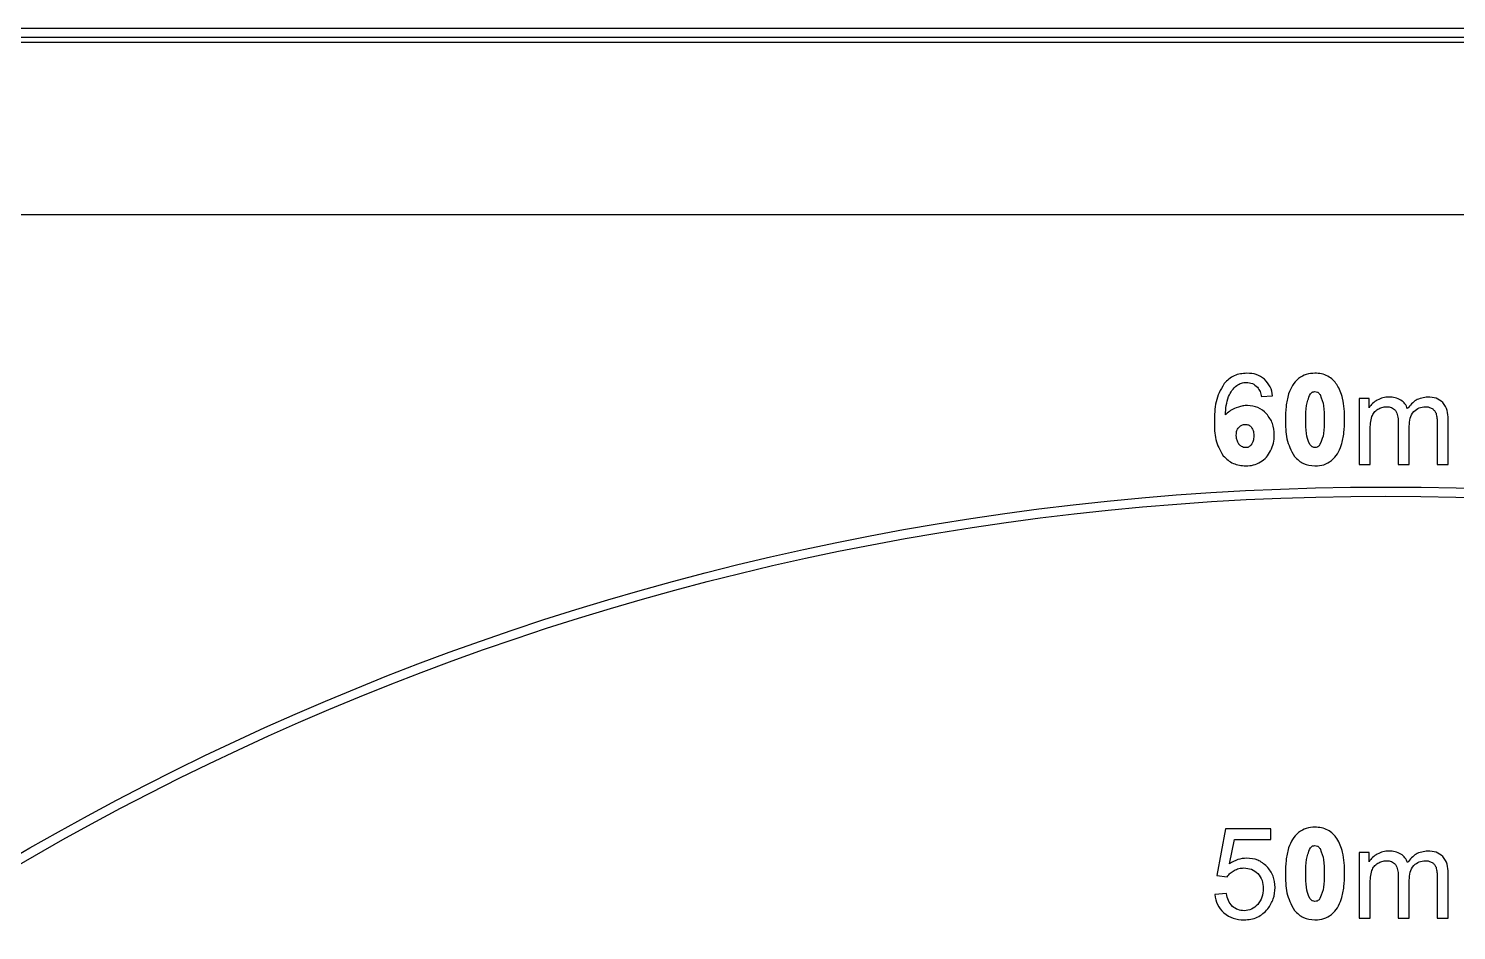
# Model space of a CAD drawing. Header units: millimetres. Extents: x -130 to 130, y -130 to 130.
# Drawn here: x -14.95 to 0.78, y 25.12 to 35.05 of the extents above; entities that cross this region are included whole.
import ezdxf

# ---------------------------------------------------------------- set-up
doc = ezdxf.new("R2010")
doc.units = ezdxf.units.MM
doc.header["$MEASUREMENT"] = 0

msp = doc.modelspace()

# ---------------------------------------------------------------- linework, layer by layer
at = {"color": 5}
for p, q in [((-1.368, 30.996), (-1.246, 31.005)), ((-0.185, 30.974), (-0.295, 30.974)), ((-0.295, 30.974), (-0.295, 30.25)), ((-0.185, 30.873), (-0.185, 30.974)), ((-1.762, 30.799), (-1.765, 30.795)), ((0.136, 30.721), (0.136, 30.25)), ((0.259, 30.25), (0.259, 30.671)), ((0.565, 30.706), (0.565, 30.25)), ((0.687, 30.25), (0.687, 30.747)), ((-0.172, 30.25), (-0.172, 30.626)), ((-0.781, 30.233), (-0.78, 30.233)), ((-0.78, 30.233), (-0.778, 30.233)), ((-0.295, 30.25), (-0.172, 30.25)), ((0.136, 30.25), (0.259, 30.25)), ((0.565, 30.25), (0.687, 30.25)), ((-1.764, 26.236), (-1.861, 25.723)), ((-1.267, 26.236), (-1.764, 26.236)), ((-1.72, 25.85), (-1.666, 26.119)), ((-1.666, 26.119), (-1.267, 26.119)), ((-1.267, 26.119), (-1.267, 26.236)), ((-0.185, 25.974), (-0.295, 25.974)), ((-0.295, 25.974), (-0.295, 25.25)), ((-0.185, 25.873), (-0.185, 25.974)), ((-1.861, 25.723), (-1.746, 25.708)), ((0.136, 25.721), (0.136, 25.25)), ((0.259, 25.25), (0.259, 25.671)), ((0.565, 25.706), (0.565, 25.25)), ((0.687, 25.25), (0.687, 25.747)), ((-1.754, 25.523), (-1.883, 25.512)), ((-0.172, 25.25), (-0.172, 25.626)), ((-0.781, 25.233), (-0.78, 25.233)), ((-0.78, 25.233), (-0.778, 25.233)), ((-0.295, 25.25), (-0.172, 25.25)), ((0.136, 25.25), (0.259, 25.25)), ((0.565, 25.25), (0.687, 25.25))]:
    msp.add_line(p, q, dxfattribs=at)
for points in [[(-35.05, -35.05), (35.05, -35.05), (35.05, 35.05), (-35.05, 35.05)], [(33.05, -34.9), (33.05, -33), (33, -33), (33, 33), (-33, 33), (-33, 33.05), (-34.9, 33.05), (-34.9, 33.95), (-33, 33.95), (-33, 34.05), (-34.9, 34.05), (-34.9, 34.9), (34.9, 34.9), (34.9, -34.9), (34.05, -34.9), (34.05, -33), (33.95, -33), (33.95, -34.9)]]:
    msp.add_lwpolyline(points, close=True, dxfattribs=at)
msp.add_lwpolyline([(34.95, -34.95), (34.95, 34.95), (-34.95, 34.95)], dxfattribs=at)
for radius in [30, 29.9]:
    msp.add_circle((0, 0), radius, dxfattribs=at)
for points, knots in [([(-1.781, 31.139), (-1.822, 31.065), (-1.852, 31.011), (-1.886, 30.868), (-1.887, 30.793), (-1.888, 30.718)], [-0.04567124, -0.04567124, -0.04567124, -0.04567124, -0.02248211, -0.02248211, 0, 0, 0, 0]), ([(-1.529, 31.254), (-1.578, 31.25), (-1.627, 31.245), (-1.711, 31.208), (-1.745, 31.175), (-1.781, 31.139)], [-0.03036816, -0.03036816, -0.03036816, -0.03036816, -0.01518973, -0.01518973, 0, 0, 0, 0]), ([(-1.64, 31.12), (-1.624, 31.13), (-1.608, 31.14), (-1.574, 31.151), (-1.555, 31.152), (-1.537, 31.153)], [-0.01113869, -0.01113869, -0.01113869, -0.01113869, -0.00556782, -0.00556782, 0, 0, 0, 0]), ([(-1.537, 31.153), (-1.514, 31.151), (-1.49, 31.149), (-1.449, 31.131), (-1.432, 31.116), (-1.414, 31.101)], [-0.01409651, -0.01409651, -0.01409651, -0.01409651, -0.0070483, -0.0070483, 0, 0, 0, 0]), ([(-1.336, 31.188), (-1.367, 31.21), (-1.394, 31.228), (-1.459, 31.25), (-1.494, 31.252), (-1.529, 31.254)], [-0.02126498, -0.02126498, -0.02126498, -0.02126498, -0.0106124, -0.0106124, 0, 0, 0, 0]), ([(-1.246, 31.005), (-1.252, 31.04), (-1.259, 31.075), (-1.289, 31.136), (-1.311, 31.16), (-1.336, 31.188)], [-0.02262323, -0.02262323, -0.02262323, -0.02262323, -0.01133095, -0.01133095, 0, 0, 0, 0]), ([(-0.961, 31.195), (-0.987, 31.17), (-1.009, 31.148), (-1.045, 31.092), (-1.057, 31.06), (-1.07, 31.028)], [-0.02044208, -0.02044208, -0.02044208, -0.02044208, -0.01019213, -0.01019213, 0, 0, 0, 0]), ([(-0.78, 31.254), (-0.813, 31.252), (-0.845, 31.25), (-0.906, 31.231), (-0.932, 31.215), (-0.961, 31.195)], [-0.02104607, -0.02104607, -0.02104607, -0.02104607, -0.01054111, -0.01054111, 0, 0, 0, 0]), ([(-0.638, 31.221), (-0.662, 31.232), (-0.683, 31.241), (-0.731, 31.252), (-0.755, 31.253), (-0.78, 31.254)], [-0.01477876, -0.01477876, -0.01477876, -0.01477876, -0.00737827, -0.00737827, 0, 0, 0, 0]), ([(-0.538, 31.128), (-0.552, 31.147), (-0.566, 31.166), (-0.599, 31.197), (-0.618, 31.209), (-0.638, 31.221)], [-0.01438048, -0.01438048, -0.01438048, -0.01438048, -0.00719208, -0.00719208, 0, 0, 0, 0]), ([(-1.765, 30.795), (-1.764, 30.829), (-1.763, 30.864), (-1.751, 30.931), (-1.741, 30.963), (-1.731, 30.997)], [-0.02113115, -0.02113115, -0.02113115, -0.02113115, -0.01054852, -0.01054852, 0, 0, 0, 0]), ([(-1.731, 30.997), (-1.72, 31.021), (-1.709, 31.044), (-1.679, 31.086), (-1.661, 31.102), (-1.64, 31.12)], [-0.0169227, -0.0169227, -0.0169227, -0.0169227, -0.00848287, -0.00848287, 0, 0, 0, 0]), ([(-1.414, 31.101), (-1.401, 31.083), (-1.392, 31.069), (-1.377, 31.033), (-1.372, 31.015), (-1.368, 30.996)], [-0.01186382, -0.01186382, -0.01186382, -0.01186382, -0.00585175, -0.00585175, 0, 0, 0, 0]), ([(-1.07, 31.028), (-1.083, 30.976), (-1.093, 30.936), (-1.104, 30.84), (-1.105, 30.791), (-1.106, 30.743)], [-0.02924851, -0.02924851, -0.02924851, -0.02924851, -0.01447712, -0.01447712, 0, 0, 0, 0]), ([(-0.88, 30.743), (-0.88, 30.798), (-0.88, 30.851), (-0.866, 30.94), (-0.854, 30.972), (-0.831, 31.026)], [-0.03735397, -0.03735397, -0.03735397, -0.03735397, -0.01763238, -0.01763238, 0, 0, 0, 0]), ([(-0.831, 31.026), (-0.826, 31.031), (-0.821, 31.036), (-0.813, 31.044), (-0.811, 31.045), (-0.811, 31.046), (-0.811, 31.046), (-0.811, 31.046), (-0.811, 31.046), (-0.81, 31.046), (-0.808, 31.047), (-0.797, 31.049), (-0.789, 31.05), (-0.782, 31.052)], [-0.01419537, -0.01419537, -0.01419537, -0.01419537, -0.00810435, -0.00810435, -0.00386344, -0.00386344, -0.00361305, -0.00361305, -0.00349582, -0.00349582, -0.00220765, -0.00220765, 0, 0, 0, 0]), ([(-0.782, 31.052), (-0.773, 31.05), (-0.761, 31.048), (-0.75, 31.045), (-0.749, 31.044), (-0.741, 31.038), (-0.728, 31.023), (-0.724, 31.019)], [-0.002274514, -0.002274514, -0.002274514, -0.002274514, -0.001870779, -0.001870779, -0.001696644, -0.001696644, 0, 0, 0, 0]), ([(-0.724, 31.019), (-0.703, 30.967), (-0.692, 30.936), (-0.679, 30.849), (-0.679, 30.797), (-0.68, 30.743)], [-0.03081144, -0.03081144, -0.03081144, -0.03081144, -0.01627946, -0.01627946, 0, 0, 0, 0]), ([(-0.476, 30.979), (-0.483, 31.005), (-0.491, 31.031), (-0.511, 31.081), (-0.524, 31.102), (-0.538, 31.128)], [-0.01758023, -0.01758023, -0.01758023, -0.01758023, -0.00881599, -0.00881599, 0, 0, 0, 0]), ([(-0.454, 30.743), (-0.454, 30.783), (-0.454, 30.823), (-0.461, 30.902), (-0.468, 30.935), (-0.476, 30.979)], [-0.02666403, -0.02666403, -0.02666403, -0.02666403, -0.01349411, -0.01349411, 0, 0, 0, 0]), ([(0.035, 30.991), (0.012, 30.99), (-0.01, 30.988), (-0.053, 30.978), (-0.073, 30.968), (-0.094, 30.958)], [-0.01418098, -0.01418098, -0.01418098, -0.01418098, -0.00709518, -0.00709518, 0, 0, 0, 0]), ([(0.166, 30.957), (0.144, 30.969), (0.125, 30.978), (0.081, 30.989), (0.058, 30.99), (0.035, 30.991)], [-0.01398676, -0.01398676, -0.01398676, -0.01398676, -0.00696116, -0.00696116, 0, 0, 0, 0]), ([(0.463, 30.991), (0.441, 30.988), (0.418, 30.985), (0.37, 30.974), (0.35, 30.966), (0.298, 30.936), (0.269, 30.9), (0.239, 30.864)], [-0.02435846, -0.02435846, -0.02435846, -0.02435846, -0.0197102, -0.0197102, -0.01385547, -0.01385547, 0, 0, 0, 0]), ([(0.629, 30.931), (0.602, 30.951), (0.581, 30.968), (0.525, 30.988), (0.494, 30.989), (0.463, 30.991)], [-0.01859866, -0.01859866, -0.01859866, -0.01859866, -0.00925771, -0.00925771, 0, 0, 0, 0]), ([(-1.624, 30.88), (-1.655, 30.873), (-1.681, 30.861), (-1.726, 30.83), (-1.741, 30.818), (-1.762, 30.799)], [-0.02180549, -0.02180549, -0.02180549, -0.02180549, -0.0083882, -0.0083882, 0, 0, 0, 0]), ([(-1.523, 30.899), (-1.541, 30.898), (-1.558, 30.897), (-1.591, 30.891), (-1.605, 30.888), (-1.624, 30.88)], [-0.01306152, -0.01306152, -0.01306152, -0.01306152, -0.00626997, -0.00626997, 0, 0, 0, 0]), ([(-1.314, 30.808), (-1.344, 30.834), (-1.374, 30.861), (-1.444, 30.891), (-1.483, 30.895), (-1.523, 30.899)], [-0.02414323, -0.02414323, -0.02414323, -0.02414323, -0.01207191, -0.01207191, 0, 0, 0, 0]), ([(-0.094, 30.958), (-0.112, 30.947), (-0.13, 30.935), (-0.16, 30.907), (-0.172, 30.89), (-0.185, 30.873)], [-0.01284659, -0.01284659, -0.01284659, -0.01284659, -0.00642366, -0.00642366, 0, 0, 0, 0]), ([(-0.152, 30.777), (-0.145, 30.793), (-0.138, 30.809), (-0.117, 30.836), (-0.103, 30.846), (-0.089, 30.857)], [-0.01094345, -0.01094345, -0.01094345, -0.01094345, -0.00547458, -0.00547458, 0, 0, 0, 0]), ([(-0.089, 30.857), (-0.074, 30.865), (-0.059, 30.873), (-0.026, 30.882), (-0.01, 30.883), (0.008, 30.884)], [-0.01024286, -0.01024286, -0.01024286, -0.01024286, -0.00512144, -0.00512144, 0, 0, 0, 0]), ([(0.008, 30.884), (0.026, 30.883), (0.045, 30.882), (0.079, 30.869), (0.091, 30.858), (0.106, 30.843)], [-0.01251137, -0.01251137, -0.01251137, -0.01251137, -0.00629527, -0.00629527, 0, 0, 0, 0]), ([(0.106, 30.843), (0.117, 30.822), (0.125, 30.806), (0.135, 30.764), (0.135, 30.742), (0.136, 30.721)], [-0.01317417, -0.01317417, -0.01317417, -0.01317417, -0.00650455, -0.00650455, 0, 0, 0, 0]), ([(0.239, 30.864), (0.231, 30.883), (0.223, 30.901), (0.199, 30.932), (0.183, 30.945), (0.166, 30.957)], [-0.01243797, -0.01243797, -0.01243797, -0.01243797, -0.00621942, -0.00621942, 0, 0, 0, 0]), ([(0.259, 30.671), (0.259, 30.701), (0.26, 30.73), (0.276, 30.785), (0.29, 30.806), (0.309, 30.833)], [-0.01980288, -0.01980288, -0.01980288, -0.01980288, -0.01002115, -0.01002115, 0, 0, 0, 0]), ([(0.309, 30.833), (0.328, 30.849), (0.346, 30.864), (0.388, 30.88), (0.412, 30.882), (0.436, 30.884)], [-0.01434752, -0.01434752, -0.01434752, -0.01434752, -0.00717171, -0.00717171, 0, 0, 0, 0]), ([(0.436, 30.884), (0.449, 30.884), (0.462, 30.883), (0.486, 30.877), (0.497, 30.871), (0.51, 30.865)], [-0.008246606, -0.008246606, -0.008246606, -0.008246606, -0.004127953, -0.004127953, 0, 0, 0, 0]), ([(0.51, 30.865), (0.519, 30.858), (0.528, 30.851), (0.543, 30.833), (0.547, 30.823), (0.553, 30.812)], [-0.00723611, -0.00723611, -0.00723611, -0.00723611, -0.003619168, -0.003619168, 0, 0, 0, 0]), ([(0.687, 30.747), (0.686, 30.781), (0.685, 30.814), (0.666, 30.876), (0.65, 30.9), (0.629, 30.931)], [-0.02234199, -0.02234199, -0.02234199, -0.02234199, -0.01128235, -0.01128235, 0, 0, 0, 0]), ([(-1.888, 30.718), (-1.887, 30.651), (-1.886, 30.585), (-1.856, 30.458), (-1.829, 30.411), (-1.791, 30.345)], [-0.04449965, -0.04449965, -0.04449965, -0.04449965, -0.02261763, -0.02261763, 0, 0, 0, 0]), ([(-1.616, 30.661), (-1.608, 30.667), (-1.594, 30.68), (-1.577, 30.687), (-1.556, 30.689), (-1.548, 30.69)], [-0.005085872, -0.005085872, -0.005085872, -0.005085872, -0.002586043, -0.002586043, 0, 0, 0, 0]), ([(-1.548, 30.69), (-1.542, 30.689), (-1.519, 30.687), (-1.504, 30.681), (-1.492, 30.67), (-1.484, 30.663)], [-0.007212601, -0.007212601, -0.007212601, -0.007212601, -0.003331635, -0.003331635, 0, 0, 0, 0]), ([(-1.228, 30.575), (-1.231, 30.618), (-1.234, 30.661), (-1.262, 30.739), (-1.287, 30.771), (-1.314, 30.808)], [-0.02756079, -0.02756079, -0.02756079, -0.02756079, -0.01379895, -0.01379895, 0, 0, 0, 0]), ([(-1.106, 30.743), (-1.105, 30.671), (-1.104, 30.599), (-1.073, 30.461), (-1.045, 30.409), (-1.007, 30.337)], [-0.04821678, -0.04821678, -0.04821678, -0.04821678, -0.02452013, -0.02452013, 0, 0, 0, 0]), ([(-0.836, 30.467), (-0.857, 30.519), (-0.868, 30.55), (-0.881, 30.638), (-0.88, 30.689), (-0.88, 30.743)], [-0.03059384, -0.03059384, -0.03059384, -0.03059384, -0.01617475, -0.01617475, 0, 0, 0, 0]), ([(-0.68, 30.743), (-0.679, 30.689), (-0.679, 30.638), (-0.692, 30.55), (-0.703, 30.52), (-0.725, 30.468)], [-0.0357895, -0.0357895, -0.0357895, -0.0357895, -0.01689204, -0.01689204, 0, 0, 0, 0]), ([(-0.49, 30.459), (-0.476, 30.511), (-0.466, 30.551), (-0.455, 30.647), (-0.454, 30.695), (-0.454, 30.743)], [-0.02916216, -0.02916216, -0.02916216, -0.02916216, -0.01444205, -0.01444205, 0, 0, 0, 0]), ([(-0.172, 30.626), (-0.172, 30.652), (-0.171, 30.677), (-0.165, 30.729), (-0.16, 30.749), (-0.152, 30.777)], [-0.01727213, -0.01727213, -0.01727213, -0.01727213, -0.00876824, -0.00876824, 0, 0, 0, 0]), ([(0.553, 30.812), (0.558, 30.792), (0.561, 30.778), (0.565, 30.742), (0.565, 30.724), (0.565, 30.706)], [-0.01100619, -0.01100619, -0.01100619, -0.01100619, -0.00536741, -0.00536741, 0, 0, 0, 0]), ([(-1.647, 30.573), (-1.646, 30.592), (-1.644, 30.612), (-1.637, 30.632), (-1.63, 30.642), (-1.616, 30.661)], [-0.01671296, -0.01671296, -0.01671296, -0.01671296, -0.00714968, -0.00714968, 0, 0, 0, 0]), ([(-1.63, 30.495), (-1.635, 30.509), (-1.64, 30.522), (-1.645, 30.544), (-1.646, 30.558), (-1.647, 30.573)], [-0.009140258, -0.009140258, -0.009140258, -0.009140258, -0.004559646, -0.004559646, 0, 0, 0, 0]), ([(-1.453, 30.567), (-1.455, 30.545), (-1.456, 30.523), (-1.464, 30.496), (-1.47, 30.485), (-1.486, 30.462)], [-0.01910446, -0.01910446, -0.01910446, -0.01910446, -0.00826956, -0.00826956, 0, 0, 0, 0]), ([(-1.484, 30.663), (-1.469, 30.642), (-1.463, 30.632), (-1.456, 30.609), (-1.455, 30.588), (-1.453, 30.567)], [-0.01057991, -0.01057991, -0.01057991, -0.01057991, -0.00618568, -0.00618568, 0, 0, 0, 0]), ([(-1.269, 30.399), (-1.257, 30.428), (-1.245, 30.455), (-1.231, 30.514), (-1.229, 30.544), (-1.228, 30.575)], [-0.01828933, -0.01828933, -0.01828933, -0.01828933, -0.00914392, -0.00914392, 0, 0, 0, 0]), ([(-1.59, 30.448), (-1.602, 30.457), (-1.609, 30.463), (-1.618, 30.474), (-1.624, 30.485), (-1.63, 30.495)], [-0.006053746, -0.006053746, -0.006053746, -0.006053746, -0.003362977, -0.003362977, 0, 0, 0, 0]), ([(-1.545, 30.434), (-1.556, 30.435), (-1.563, 30.436), (-1.574, 30.439), (-1.584, 30.445), (-1.59, 30.448)], [-0.003751676, -0.003751676, -0.003751676, -0.003751676, -0.002164087, -0.002164087, 0, 0, 0, 0]), ([(-1.486, 30.462), (-1.493, 30.455), (-1.502, 30.447), (-1.512, 30.441), (-1.514, 30.439), (-1.528, 30.436), (-1.537, 30.435), (-1.545, 30.434)], [-0.01302126, -0.01302126, -0.01302126, -0.01302126, -0.00498371, -0.00498371, -0.00242983, -0.00242983, 0, 0, 0, 0]), ([(-1.38, 30.276), (-1.356, 30.293), (-1.334, 30.309), (-1.297, 30.35), (-1.283, 30.375), (-1.269, 30.399)], [-0.01701272, -0.01701272, -0.01701272, -0.01701272, -0.00850255, -0.00850255, 0, 0, 0, 0]), ([(-0.78, 30.435), (-0.787, 30.436), (-0.801, 30.438), (-0.81, 30.442), (-0.813, 30.443), (-0.824, 30.454), (-0.83, 30.461), (-0.836, 30.467)], [-0.02110351, -0.02110351, -0.02110351, -0.02110351, -0.00554281, -0.00554281, -0.00258867, -0.00258867, 0, 0, 0, 0]), ([(-0.725, 30.468), (-0.731, 30.46), (-0.74, 30.45), (-0.749, 30.443), (-0.751, 30.441), (-0.763, 30.438), (-0.772, 30.436), (-0.78, 30.435)], [-0.01155998, -0.01155998, -0.01155998, -0.01155998, -0.00457168, -0.00457168, -0.00241114, -0.00241114, 0, 0, 0, 0]), ([(-0.598, 30.292), (-0.572, 30.317), (-0.55, 30.339), (-0.514, 30.395), (-0.502, 30.427), (-0.49, 30.459)], [-0.02043806, -0.02043806, -0.02043806, -0.02043806, -0.0101945, -0.0101945, 0, 0, 0, 0]), ([(-1.791, 30.345), (-1.755, 30.312), (-1.721, 30.279), (-1.637, 30.242), (-1.589, 30.237), (-1.541, 30.233)], [-0.0290384, -0.0290384, -0.0290384, -0.0290384, -0.01451791, -0.01451791, 0, 0, 0, 0]), ([(-1.541, 30.233), (-1.513, 30.235), (-1.484, 30.236), (-1.431, 30.25), (-1.406, 30.263), (-1.38, 30.276)], [-0.01767218, -0.01767218, -0.01767218, -0.01767218, -0.00884008, -0.00884008, 0, 0, 0, 0]), ([(-1.007, 30.337), (-0.974, 30.305), (-0.944, 30.275), (-0.869, 30.241), (-0.825, 30.237), (-0.781, 30.233)], [-0.02642159, -0.02642159, -0.02642159, -0.02642159, -0.01320606, -0.01320606, 0, 0, 0, 0]), ([(-0.778, 30.233), (-0.746, 30.235), (-0.713, 30.237), (-0.653, 30.256), (-0.627, 30.273), (-0.598, 30.292)], [-0.020832, -0.020832, -0.020832, -0.020832, -0.0104308, -0.0104308, 0, 0, 0, 0]), ([(-0.961, 26.195), (-0.987, 26.17), (-1.009, 26.148), (-1.045, 26.092), (-1.057, 26.06), (-1.07, 26.028)], [-0.02044208, -0.02044208, -0.02044208, -0.02044208, -0.01019213, -0.01019213, 0, 0, 0, 0]), ([(-0.78, 26.254), (-0.813, 26.252), (-0.845, 26.25), (-0.906, 26.231), (-0.932, 26.215), (-0.961, 26.195)], [-0.02104607, -0.02104607, -0.02104607, -0.02104607, -0.01054111, -0.01054111, 0, 0, 0, 0]), ([(-0.638, 26.221), (-0.662, 26.232), (-0.683, 26.241), (-0.731, 26.252), (-0.755, 26.253), (-0.78, 26.254)], [-0.01477876, -0.01477876, -0.01477876, -0.01477876, -0.00737827, -0.00737827, 0, 0, 0, 0]), ([(-0.538, 26.128), (-0.552, 26.147), (-0.566, 26.166), (-0.599, 26.197), (-0.618, 26.209), (-0.638, 26.221)], [-0.01438048, -0.01438048, -0.01438048, -0.01438048, -0.00719208, -0.00719208, 0, 0, 0, 0]), ([(-0.476, 25.979), (-0.483, 26.005), (-0.491, 26.031), (-0.511, 26.081), (-0.524, 26.102), (-0.538, 26.128)], [-0.01758023, -0.01758023, -0.01758023, -0.01758023, -0.00881599, -0.00881599, 0, 0, 0, 0]), ([(-1.07, 26.028), (-1.083, 25.976), (-1.093, 25.936), (-1.104, 25.84), (-1.105, 25.791), (-1.106, 25.743)], [-0.02924851, -0.02924851, -0.02924851, -0.02924851, -0.01447712, -0.01447712, 0, 0, 0, 0]), ([(-0.88, 25.743), (-0.88, 25.798), (-0.88, 25.851), (-0.866, 25.94), (-0.854, 25.972), (-0.831, 26.026)], [-0.03735397, -0.03735397, -0.03735397, -0.03735397, -0.01763238, -0.01763238, 0, 0, 0, 0]), ([(-0.831, 26.026), (-0.826, 26.031), (-0.821, 26.036), (-0.813, 26.044), (-0.811, 26.045), (-0.811, 26.046), (-0.811, 26.046), (-0.811, 26.046), (-0.811, 26.046), (-0.81, 26.046), (-0.808, 26.047), (-0.797, 26.049), (-0.789, 26.05), (-0.782, 26.052)], [-0.01419537, -0.01419537, -0.01419537, -0.01419537, -0.00810435, -0.00810435, -0.00386344, -0.00386344, -0.00361305, -0.00361305, -0.00349582, -0.00349582, -0.00220765, -0.00220765, 0, 0, 0, 0]), ([(-0.782, 26.052), (-0.773, 26.05), (-0.761, 26.048), (-0.75, 26.045), (-0.749, 26.044), (-0.741, 26.038), (-0.728, 26.023), (-0.724, 26.019)], [-0.002274514, -0.002274514, -0.002274514, -0.002274514, -0.001870779, -0.001870779, -0.001696644, -0.001696644, 0, 0, 0, 0]), ([(-0.724, 26.019), (-0.703, 25.967), (-0.692, 25.936), (-0.679, 25.849), (-0.679, 25.797), (-0.68, 25.743)], [-0.03081191, -0.03081191, -0.03081191, -0.03081191, -0.01627971, -0.01627971, 0, 0, 0, 0]), ([(-0.454, 25.743), (-0.454, 25.783), (-0.454, 25.823), (-0.461, 25.902), (-0.468, 25.935), (-0.476, 25.979)], [-0.02666403, -0.02666403, -0.02666403, -0.02666403, -0.01349411, -0.01349411, 0, 0, 0, 0]), ([(-0.094, 25.958), (-0.112, 25.947), (-0.13, 25.935), (-0.16, 25.907), (-0.172, 25.89), (-0.185, 25.873)], [-0.01284659, -0.01284659, -0.01284659, -0.01284659, -0.00642366, -0.00642366, 0, 0, 0, 0]), ([(0.035, 25.991), (0.012, 25.99), (-0.01, 25.988), (-0.053, 25.978), (-0.073, 25.968), (-0.094, 25.958)], [-0.01418098, -0.01418098, -0.01418098, -0.01418098, -0.00709518, -0.00709518, 0, 0, 0, 0]), ([(0.166, 25.957), (0.144, 25.969), (0.125, 25.978), (0.081, 25.989), (0.058, 25.99), (0.035, 25.991)], [-0.01398676, -0.01398676, -0.01398676, -0.01398676, -0.00696116, -0.00696116, 0, 0, 0, 0]), ([(0.239, 25.864), (0.231, 25.883), (0.223, 25.901), (0.199, 25.932), (0.183, 25.945), (0.166, 25.957)], [-0.01243797, -0.01243797, -0.01243797, -0.01243797, -0.00621942, -0.00621942, 0, 0, 0, 0]), ([(0.463, 25.991), (0.441, 25.988), (0.418, 25.985), (0.37, 25.974), (0.35, 25.966), (0.298, 25.936), (0.269, 25.9), (0.239, 25.864)], [-0.02435846, -0.02435846, -0.02435846, -0.02435846, -0.0197102, -0.0197102, -0.01385547, -0.01385547, 0, 0, 0, 0]), ([(0.629, 25.931), (0.602, 25.951), (0.581, 25.968), (0.525, 25.988), (0.494, 25.989), (0.463, 25.991)], [-0.01859866, -0.01859866, -0.01859866, -0.01859866, -0.00925771, -0.00925771, 0, 0, 0, 0]), ([(-1.531, 25.913), (-1.566, 25.91), (-1.599, 25.907), (-1.661, 25.886), (-1.691, 25.868), (-1.72, 25.85)], [-0.02047735, -0.02047735, -0.02047735, -0.02047735, -0.01023116, -0.01023116, 0, 0, 0, 0]), ([(-1.671, 25.777), (-1.653, 25.786), (-1.637, 25.794), (-1.601, 25.803), (-1.582, 25.804), (-1.563, 25.805)], [-0.01127528, -0.01127528, -0.01127528, -0.01127528, -0.00563547, -0.00563547, 0, 0, 0, 0]), ([(-1.563, 25.805), (-1.535, 25.802), (-1.506, 25.8), (-1.454, 25.78), (-1.433, 25.763), (-1.409, 25.744)], [-0.0183581, -0.0183581, -0.0183581, -0.0183581, -0.0091894, -0.0091894, 0, 0, 0, 0]), ([(-1.31, 25.822), (-1.342, 25.849), (-1.374, 25.876), (-1.448, 25.906), (-1.489, 25.909), (-1.531, 25.913)], [-0.02503456, -0.02503456, -0.02503456, -0.02503456, -0.0125167, -0.0125167, 0, 0, 0, 0]), ([(-1.22, 25.589), (-1.223, 25.633), (-1.226, 25.676), (-1.256, 25.754), (-1.281, 25.786), (-1.31, 25.822)], [-0.02749332, -0.02749332, -0.02749332, -0.02749332, -0.01375877, -0.01375877, 0, 0, 0, 0]), ([(-0.152, 25.777), (-0.145, 25.793), (-0.138, 25.809), (-0.117, 25.836), (-0.103, 25.846), (-0.089, 25.857)], [-0.01094345, -0.01094345, -0.01094345, -0.01094345, -0.00547458, -0.00547458, 0, 0, 0, 0]), ([(-0.089, 25.857), (-0.074, 25.865), (-0.059, 25.873), (-0.026, 25.882), (-0.01, 25.883), (0.008, 25.884)], [-0.01024286, -0.01024286, -0.01024286, -0.01024286, -0.00512144, -0.00512144, 0, 0, 0, 0]), ([(0.008, 25.884), (0.026, 25.883), (0.045, 25.882), (0.079, 25.869), (0.091, 25.858), (0.106, 25.843)], [-0.01251137, -0.01251137, -0.01251137, -0.01251137, -0.00629527, -0.00629527, 0, 0, 0, 0]), ([(0.106, 25.843), (0.117, 25.822), (0.125, 25.806), (0.135, 25.764), (0.135, 25.742), (0.136, 25.721)], [-0.01317417, -0.01317417, -0.01317417, -0.01317417, -0.00650455, -0.00650455, 0, 0, 0, 0]), ([(0.259, 25.671), (0.259, 25.701), (0.26, 25.73), (0.276, 25.785), (0.29, 25.806), (0.309, 25.833)], [-0.01980288, -0.01980288, -0.01980288, -0.01980288, -0.01002115, -0.01002115, 0, 0, 0, 0]), ([(0.309, 25.833), (0.328, 25.849), (0.346, 25.864), (0.388, 25.88), (0.412, 25.882), (0.436, 25.884)], [-0.01434752, -0.01434752, -0.01434752, -0.01434752, -0.00717171, -0.00717171, 0, 0, 0, 0]), ([(0.436, 25.884), (0.449, 25.884), (0.462, 25.883), (0.486, 25.877), (0.497, 25.871), (0.51, 25.865)], [-0.008246606, -0.008246606, -0.008246606, -0.008246606, -0.004127953, -0.004127953, 0, 0, 0, 0]), ([(0.51, 25.865), (0.519, 25.858), (0.528, 25.851), (0.543, 25.833), (0.547, 25.823), (0.553, 25.812)], [-0.00723611, -0.00723611, -0.00723611, -0.00723611, -0.003619168, -0.003619168, 0, 0, 0, 0]), ([(0.553, 25.812), (0.558, 25.792), (0.561, 25.778), (0.565, 25.742), (0.565, 25.724), (0.565, 25.706)], [-0.01100619, -0.01100619, -0.01100619, -0.01100619, -0.00536741, -0.00536741, 0, 0, 0, 0]), ([(0.687, 25.747), (0.686, 25.781), (0.685, 25.814), (0.666, 25.876), (0.65, 25.9), (0.629, 25.931)], [-0.02234199, -0.02234199, -0.02234199, -0.02234199, -0.01128235, -0.01128235, 0, 0, 0, 0]), ([(-1.746, 25.708), (-1.735, 25.722), (-1.725, 25.736), (-1.7, 25.759), (-1.685, 25.768), (-1.671, 25.777)], [-0.01042168, -0.01042168, -0.01042168, -0.01042168, -0.0052091, -0.0052091, 0, 0, 0, 0]), ([(-1.409, 25.744), (-1.389, 25.717), (-1.373, 25.695), (-1.353, 25.639), (-1.352, 25.609), (-1.35, 25.578)], [-0.01848288, -0.01848288, -0.01848288, -0.01848288, -0.00921245, -0.00921245, 0, 0, 0, 0]), ([(-1.106, 25.743), (-1.105, 25.671), (-1.104, 25.599), (-1.073, 25.461), (-1.045, 25.409), (-1.007, 25.337)], [-0.04821678, -0.04821678, -0.04821678, -0.04821678, -0.02452013, -0.02452013, 0, 0, 0, 0]), ([(-0.836, 25.467), (-0.857, 25.519), (-0.868, 25.55), (-0.881, 25.638), (-0.88, 25.689), (-0.88, 25.743)], [-0.03059421, -0.03059421, -0.03059421, -0.03059421, -0.01617495, -0.01617495, 0, 0, 0, 0]), ([(-0.68, 25.743), (-0.679, 25.689), (-0.679, 25.638), (-0.692, 25.55), (-0.703, 25.52), (-0.725, 25.468)], [-0.0357895, -0.0357895, -0.0357895, -0.0357895, -0.01689204, -0.01689204, 0, 0, 0, 0]), ([(-0.49, 25.459), (-0.476, 25.511), (-0.466, 25.551), (-0.455, 25.647), (-0.454, 25.695), (-0.454, 25.743)], [-0.02916216, -0.02916216, -0.02916216, -0.02916216, -0.01444205, -0.01444205, 0, 0, 0, 0]), ([(-0.172, 25.626), (-0.172, 25.652), (-0.171, 25.677), (-0.165, 25.729), (-0.16, 25.749), (-0.152, 25.777)], [-0.01727213, -0.01727213, -0.01727213, -0.01727213, -0.00876824, -0.00876824, 0, 0, 0, 0]), ([(-1.883, 25.512), (-1.876, 25.473), (-1.87, 25.435), (-1.837, 25.367), (-1.812, 25.34), (-1.784, 25.309)], [-0.02454043, -0.02454043, -0.02454043, -0.02454043, -0.01227875, -0.01227875, 0, 0, 0, 0]), ([(-1.688, 25.381), (-1.707, 25.404), (-1.722, 25.422), (-1.744, 25.47), (-1.749, 25.496), (-1.754, 25.523)], [-0.01628823, -0.01628823, -0.01628823, -0.01628823, -0.00809816, -0.00809816, 0, 0, 0, 0]), ([(-1.35, 25.578), (-1.352, 25.546), (-1.354, 25.513), (-1.374, 25.454), (-1.391, 25.429), (-1.411, 25.401)], [-0.02107732, -0.02107732, -0.02107732, -0.02107732, -0.0105667, -0.0105667, 0, 0, 0, 0]), ([(-1.299, 25.354), (-1.274, 25.391), (-1.252, 25.426), (-1.226, 25.504), (-1.223, 25.546), (-1.22, 25.589)], [-0.0256235, -0.0256235, -0.0256235, -0.0256235, -0.01280736, -0.01280736, 0, 0, 0, 0]), ([(-1.561, 25.334), (-1.585, 25.336), (-1.608, 25.338), (-1.65, 25.353), (-1.668, 25.367), (-1.688, 25.381)], [-0.01432296, -0.01432296, -0.01432296, -0.01432296, -0.0071625, -0.0071625, 0, 0, 0, 0]), ([(-1.411, 25.401), (-1.433, 25.381), (-1.454, 25.362), (-1.504, 25.34), (-1.532, 25.337), (-1.561, 25.334)], [-0.01751387, -0.01751387, -0.01751387, -0.01751387, -0.00875732, -0.00875732, 0, 0, 0, 0]), ([(-1.561, 25.233), (-1.51, 25.237), (-1.459, 25.242), (-1.371, 25.282), (-1.336, 25.317), (-1.299, 25.354)], [-0.0318945, -0.0318945, -0.0318945, -0.0318945, -0.01595395, -0.01595395, 0, 0, 0, 0]), ([(-1.007, 25.337), (-0.974, 25.305), (-0.944, 25.275), (-0.869, 25.241), (-0.825, 25.237), (-0.781, 25.233)], [-0.02642159, -0.02642159, -0.02642159, -0.02642159, -0.01320606, -0.01320606, 0, 0, 0, 0]), ([(-0.78, 25.435), (-0.787, 25.436), (-0.801, 25.438), (-0.81, 25.442), (-0.813, 25.443), (-0.824, 25.454), (-0.83, 25.461), (-0.836, 25.467)], [-0.02110351, -0.02110351, -0.02110351, -0.02110351, -0.00554281, -0.00554281, -0.00258867, -0.00258867, 0, 0, 0, 0]), ([(-0.725, 25.468), (-0.731, 25.46), (-0.74, 25.45), (-0.749, 25.443), (-0.751, 25.441), (-0.763, 25.438), (-0.772, 25.436), (-0.78, 25.435)], [-0.01155998, -0.01155998, -0.01155998, -0.01155998, -0.00457168, -0.00457168, -0.00241114, -0.00241114, 0, 0, 0, 0]), ([(-0.598, 25.292), (-0.572, 25.317), (-0.55, 25.339), (-0.514, 25.395), (-0.502, 25.427), (-0.49, 25.459)], [-0.02043806, -0.02043806, -0.02043806, -0.02043806, -0.0101945, -0.0101945, 0, 0, 0, 0]), ([(-1.784, 25.309), (-1.749, 25.284), (-1.718, 25.263), (-1.643, 25.238), (-1.602, 25.235), (-1.561, 25.233)], [-0.02457016, -0.02457016, -0.02457016, -0.02457016, -0.01226153, -0.01226153, 0, 0, 0, 0]), ([(-0.778, 25.233), (-0.746, 25.235), (-0.713, 25.237), (-0.653, 25.256), (-0.627, 25.273), (-0.598, 25.292)], [-0.020832, -0.020832, -0.020832, -0.020832, -0.0104308, -0.0104308, 0, 0, 0, 0])]:
    msp.add_open_spline(points, degree=3, knots=knots, dxfattribs=at)

doc.saveas('drawing.dxf')
